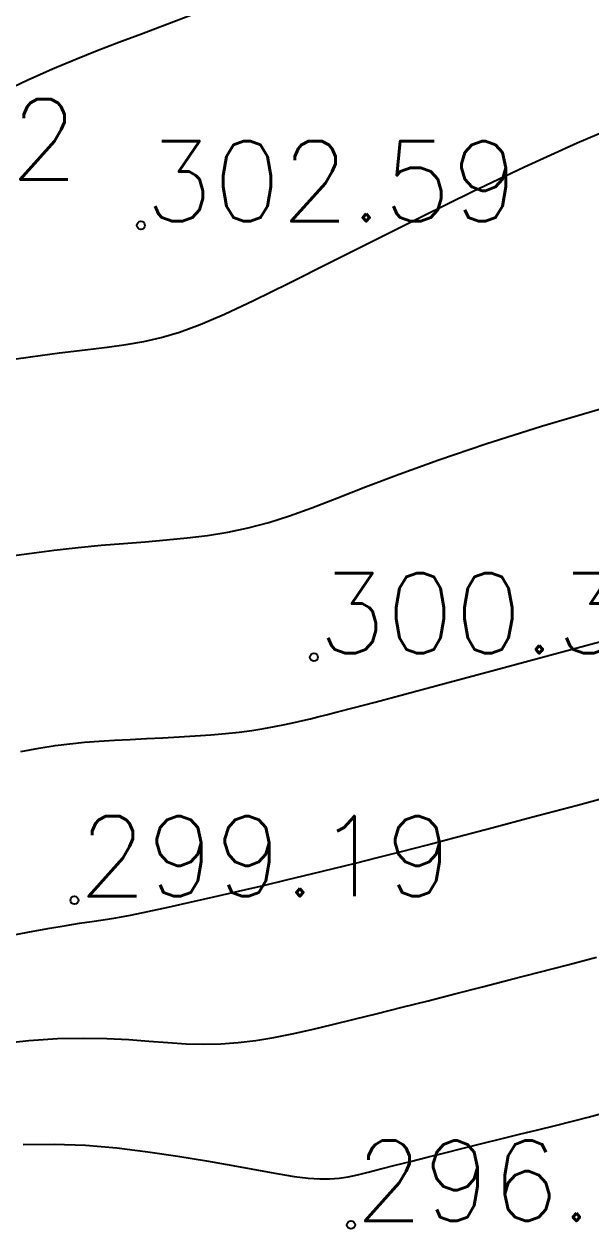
# Model space of a CAD drawing. Extents: x 524954 to 526204, y 9523489 to 9524010.
# Drawn here: x 526036.96 to 526044.02, y 9523802.81 to 9523817.82 of the extents above; entities that cross this region are included whole.
import ezdxf

# ---------------------------------------------------------------- set-up
doc = ezdxf.new("R2010")
doc.units = 0
doc.header["$PDMODE"] = 33
doc.header["$PDSIZE"] = 0.1
for name, color, linetype in [('CN_01_00', 3, 'Continuous'), ('CN_02_00', 4, 'Continuous'), ('CN_10_00', 1, 'Continuous'), ('TopoAlt', 3, 'Continuous'), ('TOPOJIS', 7, 'Continuous')]:
    doc.layers.add(name, color=color, linetype=linetype)
doc.styles.add('Simplex 1.0', font='Simplex.shx', dxfattribs={"width": 0.99, "height": 1})

# ---------------------------------------------------------------- blocks, each defined once
blk = doc.blocks.new('TCPOINT M')
at = {"color": 0}
blk.add_point((0, 0), dxfattribs=at)
at = {"layer": 'TopoAlt', "style": 'Simplex 1.0', "width": 0.99}
blk.add_attdef('ALT', (0.15, 0.15), '', height=1, dxfattribs=at)

msp = doc.modelspace()

# ---------------------------------------------------------------- linework, layer by layer
at = {"layer": 'CN_01_00', "flags": 128}
for points, elevation in [([(526036.65, 9523816.96), (526036.994, 9523817.12), (526037.311, 9523817.262), (526037.599, 9523817.384), (526037.868, 9523817.491), (526038.136, 9523817.594), (526038.419, 9523817.7), (526038.733, 9523817.818), (526039.095, 9523817.958)], 303), ([(526036.702, 9523811.182), (526037.021, 9523811.227), (526037.329, 9523811.266), (526037.628, 9523811.3), (526037.917, 9523811.328), (526038.195, 9523811.351), (526038.466, 9523811.372), (526038.729, 9523811.394), (526038.988, 9523811.419), (526039.243, 9523811.45), (526039.496, 9523811.491), (526039.749, 9523811.543), (526040.004, 9523811.61), (526040.264, 9523811.694), (526040.542, 9523811.796), (526040.853, 9523811.916), (526041.21, 9523812.055), (526041.629, 9523812.214), (526042.125, 9523812.392), (526042.711, 9523812.591), (526043.403, 9523812.81), (526044.207, 9523813.05)], 301), ([(526036.704, 9523806.45), (526037.022, 9523806.512), (526037.276, 9523806.558), (526037.479, 9523806.592), (526037.648, 9523806.618), (526037.798, 9523806.64), (526037.943, 9523806.662), (526038.099, 9523806.688), (526038.28, 9523806.721), (526038.498, 9523806.765), (526038.75, 9523806.819), (526039.027, 9523806.88), (526039.322, 9523806.947), (526039.628, 9523807.018), (526039.937, 9523807.09), (526040.242, 9523807.163), (526040.536, 9523807.233), (526040.813, 9523807.301), (526041.084, 9523807.368), (526041.361, 9523807.437), (526041.657, 9523807.513), (526041.984, 9523807.597), (526042.355, 9523807.695), (526042.782, 9523807.807), (526043.279, 9523807.939), (526043.852, 9523808.092), (526044.489, 9523808.263)], 299), ([(526036.945, 9523803.864), (526037.329, 9523803.869), (526037.72, 9523803.853), (526038.112, 9523803.82), (526038.499, 9523803.773), (526038.872, 9523803.719), (526039.227, 9523803.66), (526039.555, 9523803.601), (526039.851, 9523803.546), (526040.107, 9523803.5), (526040.32, 9523803.466), (526040.494, 9523803.445), (526040.64, 9523803.434), (526040.766, 9523803.434), (526040.881, 9523803.443), (526040.993, 9523803.461), (526041.112, 9523803.487), (526041.245, 9523803.52), (526041.401, 9523803.56), (526041.578, 9523803.604), (526041.772, 9523803.653), (526041.98, 9523803.706), (526042.2, 9523803.761), (526042.428, 9523803.818), (526042.66, 9523803.876), (526042.895, 9523803.934), (526043.128, 9523803.991), (526043.356, 9523804.046), (526043.577, 9523804.101), (526043.788, 9523804.153), (526043.985, 9523804.204), (526044.165, 9523804.253)], 297)]:
    msp.add_lwpolyline(points, dxfattribs=dict(at, elevation=elevation))
at = {"layer": 'CN_02_00', "flags": 128}
for points, elevation in [([(526036.645, 9523813.621), (526037.035, 9523813.675), (526037.397, 9523813.723), (526037.717, 9523813.763), (526037.991, 9523813.796), (526038.229, 9523813.827), (526038.447, 9523813.865), (526038.663, 9523813.914), (526038.891, 9523813.983), (526039.149, 9523814.079), (526039.452, 9523814.208), (526039.816, 9523814.377), (526040.253, 9523814.592), (526040.756, 9523814.844), (526041.313, 9523815.125), (526041.913, 9523815.425), (526042.543, 9523815.734), (526043.192, 9523816.042), (526043.849, 9523816.341), (526044.502, 9523816.62)], 302), ([(526036.629, 9523805.117), (526037.017, 9523805.159), (526037.371, 9523805.182), (526037.694, 9523805.189), (526037.989, 9523805.183), (526038.26, 9523805.169), (526038.512, 9523805.15), (526038.749, 9523805.132), (526038.975, 9523805.117), (526039.194, 9523805.111), (526039.409, 9523805.116), (526039.625, 9523805.132), (526039.843, 9523805.159), (526040.066, 9523805.196), (526040.298, 9523805.241), (526040.541, 9523805.295), (526040.797, 9523805.356), (526041.069, 9523805.423), (526041.36, 9523805.495), (526041.667, 9523805.572), (526041.989, 9523805.654), (526042.323, 9523805.739), (526042.666, 9523805.827), (526043.017, 9523805.917), (526043.372, 9523806.009), (526043.73, 9523806.103), (526044.089, 9523806.197)], 298)]:
    msp.add_lwpolyline(points, dxfattribs=dict(at, elevation=elevation))
at = {"layer": 'CN_10_00', "elevation": 300, "flags": 128}
msp.add_lwpolyline([(526036.917, 9523808.759), (526037.141, 9523808.8), (526037.342, 9523808.832), (526037.528, 9523808.856), (526037.708, 9523808.874), (526037.891, 9523808.888), (526038.081, 9523808.899), (526038.279, 9523808.91), (526038.482, 9523808.92), (526038.686, 9523808.93), (526038.89, 9523808.94), (526039.089, 9523808.952), (526039.282, 9523808.965), (526039.465, 9523808.981), (526039.636, 9523809), (526039.795, 9523809.021), (526039.942, 9523809.044), (526040.078, 9523809.069), (526040.204, 9523809.094), (526040.32, 9523809.119), (526040.427, 9523809.143), (526040.524, 9523809.167), (526040.616, 9523809.189), (526040.721, 9523809.215), (526040.86, 9523809.251), (526041.056, 9523809.302), (526041.329, 9523809.375), (526041.701, 9523809.474), (526042.193, 9523809.606), (526042.828, 9523809.776), (526043.616, 9523809.987), (526044.527, 9523810.232)], dxfattribs=at)

# ---------------------------------------------------------------- block references
at = {"layer": 'TOPOJIS'}
ref = msp.add_blockref('TCPOINT M', (526032.913, 9523815.836, 303.12), dxfattribs=at)
ref.add_attrib('ALT', '303.12', (526032.963, 9523815.886, 303.12), dxfattribs={"layer": 'TopoAlt', "height": 1, "style": 'Simplex 1.0', "width": 0.99})
ref = msp.add_blockref('TCPOINT M', (526038.411, 9523815.313, 302.59), dxfattribs=at)
ref.add_attrib('ALT', '302.59', (526038.461, 9523815.363, 302.59), dxfattribs={"layer": 'TopoAlt', "height": 1, "style": 'Simplex 1.0', "width": 0.99})
ref = msp.add_blockref('TCPOINT M', (526040.567, 9523809.932, 300.39), dxfattribs=at)
ref.add_attrib('ALT', '300.39', (526040.617, 9523809.982, 300.39), dxfattribs={"layer": 'TopoAlt', "height": 1, "style": 'Simplex 1.0', "width": 0.99})
ref = msp.add_blockref('TCPOINT M', (526037.584, 9523806.905, 299.19), dxfattribs=at)
ref.add_attrib('ALT', '299.19', (526037.634, 9523806.955, 299.19), dxfattribs={"layer": 'TopoAlt', "height": 1, "style": 'Simplex 1.0', "width": 0.99})
ref = msp.add_blockref('TCPOINT M', (526041.029, 9523802.861, 296.69), dxfattribs=at)
ref.add_attrib('ALT', '296.69', (526041.079, 9523802.911, 296.69), dxfattribs={"layer": 'TopoAlt', "height": 1, "style": 'Simplex 1.0', "width": 0.99})

doc.saveas('drawing.dxf')
